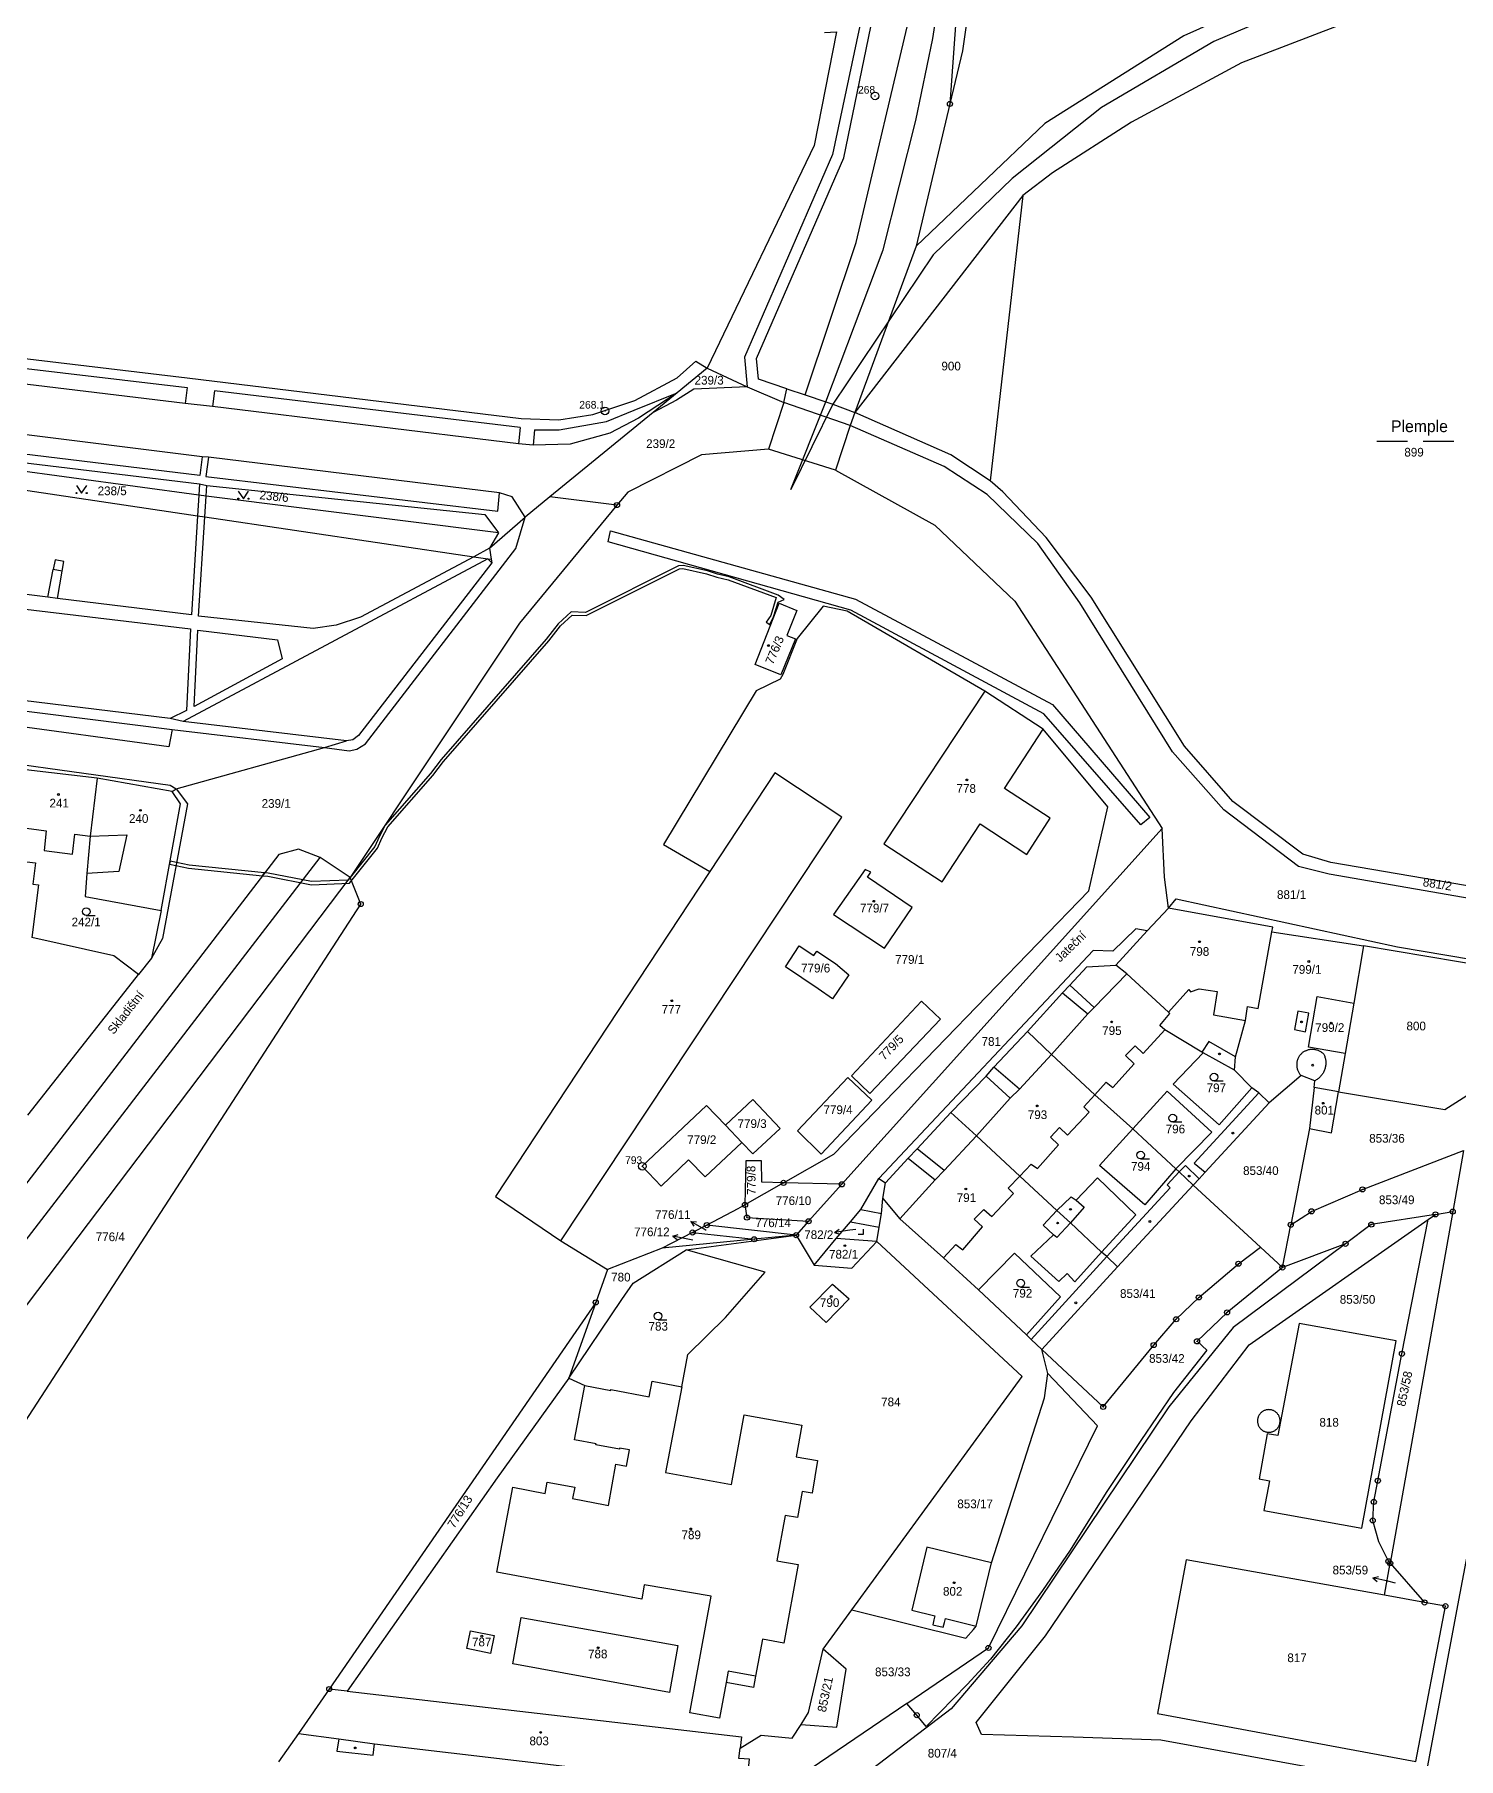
# Model space of a CAD drawing. Extents: x -784124 to -780570, y -980818 to -976926.
# Drawn here: x -781682.3 to -781404, y -979841.6 to -979504.8 of the extents above; entities that cross this region are included whole.
import ezdxf
from ezdxf.enums import TextEntityAlignment as Align

# ---------------------------------------------------------------- set-up
doc = ezdxf.new("R2010")
doc.units = 0
doc.header["$LTSCALE"] = 3.138375
doc.header["$MEASUREMENT"] = 0
doc.linetypes.add('0_051C', pattern=[0])
for name, color, linetype in [('1008', 1, 'CONTINUOUS'), ('101', 1, 'CONTINUOUS'), ('1015', 1, 'CONTINUOUS'), ('1016', 1, 'CONTINUOUS'), ('1029', 1, 'CONTINUOUS'), ('105', 1, 'CONTINUOUS'), ('18', 1, 'CONTINUOUS'), ('21800', 1, 'CONTINUOUS'), ('21900', 1, 'CONTINUOUS'), ('21999', 1, 'CONTINUOUS'), ('23700', 1, 'CONTINUOUS'), ('304', 1, 'CONTINUOUS'), ('314', 1, 'CONTINUOUS'), ('319', 1, 'CONTINUOUS'), ('402', 1, 'CONTINUOUS'), ('404', 1, 'CONTINUOUS'), ('50100', 1, 'CONTINUOUS'), ('803', 1, 'CONTINUOUS')]:
    doc.layers.add(name, color=color, linetype=linetype)

# ---------------------------------------------------------------- blocks, each defined once
blk = doc.blocks.new('4_02$0')
at = {"layer": '404', "color": 255, "linetype": 'Continuous'}
blk.add_circle((-0.01, 0), 0.175, dxfattribs=at)
blk = doc.blocks.new('1029$1')
at = {"layer": '1029', "color": 6, "linetype": 'Continuous'}
for p, q in [((0, 3), (-0.5, 2)), ((0, 0), (0, 3)), ((0, 3), (0.5, 2))]:
    blk.add_line(p, q, dxfattribs=at)
blk = doc.blocks.new('3_19$9')
at = {"layer": '319', "color": 255, "linetype": 'Continuous'}
for p, q in [((-1, 0), (0, 0)), ((0, 0), (0, 1))]:
    blk.add_line(p, q, dxfattribs=at)
blk = doc.blocks.new('3_04$3')
at = {"layer": '304', "color": 255, "linetype": 'Continuous'}
blk.add_line((0.01, 0), (1.76, 0), dxfattribs=at)
blk.add_circle((0.01, 0.75), 0.75, dxfattribs=at)
blk = doc.blocks.new('8_03$8')
at = {"layer": '803', "color": 255, "linetype": 'Continuous'}
for p, q in [((-7.49, 0), (-1.49, 0)), ((1.51, 0), (7.51, 0))]:
    blk.add_line(p, q, dxfattribs=at)
blk = doc.blocks.new('3_14$2')
at = {"layer": '314', "color": 255, "linetype": 'Continuous'}
blk.add_lwpolyline([(-1, 1.5), (0, 0), (1, 1.5)], dxfattribs=at)
for centre in [(-1, 0), (1, 0)]:
    blk.add_circle(centre, 0.1, dxfattribs=at)
blk = doc.blocks.new('1_01$18')
at = {"layer": '101', "color": 3, "linetype": 'Continuous'}
for radius in [0.75, 0.03]:
    blk.add_circle((0, 0), radius, dxfattribs=at)
blk = doc.blocks.new('1_05$19')
at = {"layer": '105', "color": 3, "linetype": 'Continuous'}
for radius in [0.5, 0.0303]:
    blk.add_circle((0, 0), radius, dxfattribs=at)

msp = doc.modelspace()

# ---------------------------------------------------------------- linework, layer by layer
at = {"layer": '1029', "color": 255, "linetype": 'Continuous'}
for p, q in [((-781553.62, -979740.35), (-781554.61, -979740.15)), ((-781551.02, -979738.44), (-781551.44, -979738.2)), ((-781521.74, -979738.25), (-781522.96, -979738.42)), ((-781416.27, -979807.36), (-781417.78, -979807.01))]:
    msp.add_line(p, q, dxfattribs=at)
at = {"layer": '21800', "color": 255, "linetype": 'Continuous'}
for p, q in [((-781520.53, -979500.98), (-781526.34, -979528.29)), ((-781524.09, -979528.91), (-781518.39, -979501.1)), ((-781526.34, -979528.29), (-781543.52, -979567.87)), ((-781541.16, -979568.13), (-781524.09, -979528.91)), ((-781734.23, -979564.13), (-781652.49, -979573.79)), ((-781543.52, -979567.87), (-781543.03, -979573.68)), ((-781540.8, -979572.15), (-781541.16, -979568.13)), ((-781535.23, -979574.07), (-781540.8, -979572.15)), ((-781652.49, -979573.79), (-781652.84, -979576.88)), ((-781647.11, -979574.44), (-781647.52, -979577.47)), ((-781587.36, -979581.58), (-781647.11, -979574.44)), ((-781565.06, -979578.22), (-781556.68, -979574.84)), ((-781531.68, -979575.23), (-781527.65, -979576.55)), ((-781570.53, -979580.42), (-781565.06, -979578.22)), ((-781522.87, -979581.21), (-781535.84, -979576.71)), ((-781527.65, -979576.55), (-781526.28, -979577.01)), ((-781526.28, -979577.01), (-781521.97, -979578.65)), ((-781587.36, -979581.58), (-781587.67, -979584.8)), ((-781584.55, -979582.07), (-781584.82, -979585.04)), ((-781584.55, -979582.07), (-781579.78, -979582.02)), ((-781579.78, -979582.02), (-781570.53, -979580.42)), ((-781525.76, -979589.92), (-781538.86, -979585.85)), ((-781649.96, -979590.95), (-781687, -979586.51)), ((-781649.53, -979587.32), (-781649.96, -979590.95)), ((-781648.28, -979587.41), (-781648.8, -979591.18)), ((-781650.03, -979592.57), (-781650.17, -979594.83)), ((-781648.8, -979591.18), (-781591.74, -979597.91)), ((-781650.17, -979594.83), (-781650.42, -979598.82)), ((-781649, -979599.03), (-781648.75, -979595.01)), ((-781648.75, -979595.01), (-781648.62, -979592.93)), ((-781591.74, -979597.91), (-781591.42, -979594.33)), ((-781650.42, -979598.82), (-781651.64, -979618.2)), ((-781650.23, -979618.43), (-781649, -979599.03)), ((-781588.21, -979605.25), (-781586.37, -979599.08)), ((-781570.18, -979603.96), (-781569.71, -979601.81)), ((-781569.71, -979601.81), (-781521.84, -979615.11)), ((-781617.62, -979643.41), (-781588.21, -979605.25)), ((-781593.35, -979605.2), (-781596.42, -979606.84)), ((-781522.73, -979617.25), (-781570.18, -979603.96)), ((-781679.66, -979614.76), (-781678.62, -979609.31)), ((-781678.27, -979607.42), (-781678.62, -979609.31)), ((-781676.89, -979609.63), (-781678.62, -979609.31)), ((-781676.54, -979607.75), (-781678.27, -979607.42)), ((-781676.89, -979609.63), (-781676.54, -979607.75)), ((-781593.7, -979607.24), (-781653.23, -979639)), ((-781596.42, -979606.84), (-781618.57, -979618.62)), ((-781592.93, -979608.05), (-781593.7, -979607.24)), ((-781677.83, -979614.98), (-781676.89, -979609.63)), ((-781691.35, -979616.22), (-781651.82, -979620.95)), ((-781679.66, -979614.76), (-781690.87, -979613.32)), ((-781677.83, -979614.98), (-781679.66, -979614.76)), ((-781651.64, -979618.2), (-781677.83, -979614.98)), ((-781521.84, -979615.11), (-781483.34, -979635.73)), ((-781627.82, -979620.89), (-781650.23, -979618.43)), ((-781618.57, -979618.62), (-781623.36, -979620.21)), ((-781484.99, -979637.51), (-781522.73, -979617.25)), ((-781651.82, -979620.95), (-781652.58, -979636.87)), ((-781651.07, -979636.1), (-781650.35, -979621.17)), ((-781650.35, -979621.17), (-781634.82, -979623.06)), ((-781623.36, -979620.21), (-781627.82, -979620.89)), ((-781634.82, -979623.06), (-781633.9, -979626.78)), ((-781748.92, -979628.86), (-781655.36, -979640.6)), ((-781633.9, -979626.78), (-781651.07, -979636.1)), ((-781656.02, -979644), (-781749.65, -979631.15)), ((-781483.34, -979635.73), (-781464.3, -979657.77)), ((-781652.58, -979636.87), (-781655.77, -979638.45)), ((-781466.06, -979659.19), (-781484.99, -979637.51)), ((-781655.36, -979640.6), (-781656.02, -979644)), ((-781655.36, -979640.6), (-781625.64, -979644.1)), ((-781696.51, -979645.78), (-781655.81, -979651.45)), ((-781625.64, -979644.1), (-781620.81, -979644.75)), ((-781620.81, -979644.75), (-781619.3, -979644.43)), ((-781619.3, -979644.43), (-781617.62, -979643.41)), ((-781655.81, -979651.45), (-781654.6, -979652.2)), ((-781654.6, -979652.2), (-781652.4, -979655.1)), ((-781652.4, -979655.1), (-781657.31, -979681.42)), ((-781464.3, -979657.77), (-781466.06, -979659.19)), ((-781671.39, -979661.41), (-781664.28, -979661.15)), ((-781664.28, -979661.15), (-781665.84, -979668.32)), ((-781742, -979815.65), (-781626.44, -979665.63)), ((-781710.23, -979787.95), (-781620.61, -979669.52)), ((-781665.84, -979668.32), (-781672.07, -979668.71)), ((-781467.06, -979679.53), (-781471.56, -979683.89)), ((-781464.83, -979679.93), (-781467.06, -979679.53)), ((-781657.31, -979681.42), (-781659.44, -979685.27)), ((-781475.39, -979683.79), (-781517.26, -979728.31)), ((-781471.56, -979683.89), (-781475.39, -979683.79)), ((-781468.83, -979688.35), (-781475.21, -979694.92)), ((-781481.36, -979692.05), (-781476.44, -979696.15)), ((-781475.21, -979694.92), (-781479.96, -979690.51)), ((-781460.63, -979695.79), (-781456.67, -979691.41)), ((-781456.67, -979691.41), (-781456.33, -979691.84)), ((-781456.33, -979691.84), (-781454.66, -979691.27)), ((-781454.66, -979691.27), (-781451.13, -979691.8)), ((-781451.13, -979691.8), (-781451.84, -979696.36)), ((-781476.44, -979696.15), (-781483.55, -979704.07)), ((-781475.21, -979694.92), (-781476.44, -979696.15)), ((-781451.84, -979696.36), (-781445.61, -979697.45)), ((-781435.36, -979695.64), (-781436.03, -979699.23)), ((-781433.2, -979696.04), (-781435.36, -979695.64)), ((-781433.86, -979699.63), (-781433.2, -979696.04)), ((-781465.63, -979703.88), (-781461.4, -979699.29)), ((-781436.03, -979699.23), (-781433.86, -979699.63)), ((-781469.05, -979704.31), (-781467.14, -979702.41)), ((-781467.14, -979702.41), (-781465.63, -979703.88)), ((-781452.75, -979701.56), (-781454.17, -979703.63)), ((-781447.57, -979704.55), (-781452.75, -979701.56)), ((-781489.78, -979710.86), (-781494.78, -979706.53)), ((-781483.55, -979704.07), (-781489.78, -979710.86)), ((-781471.51, -979710.52), (-781467.39, -979705.92)), ((-781467.39, -979705.92), (-781469.05, -979704.31)), ((-781496.3, -979708.29), (-781491.57, -979712.65)), ((-781475.07, -979711.97), (-781472.86, -979709.46)), ((-781472.86, -979709.46), (-781471.51, -979710.52)), ((-781491.57, -979712.65), (-781498.19, -979719.96)), ((-781489.78, -979710.86), (-781491.57, -979712.65)), ((-781477.21, -979714.33), (-781475.07, -979711.97)), ((-781443, -979711.58), (-781455.64, -979725.31)), ((-781480.4, -979719.85), (-781476.13, -979715.34)), ((-781476.13, -979715.34), (-781477.21, -979714.33)), ((-781498.19, -979719.96), (-781504.49, -979726.73)), ((-781483.69, -979720.24), (-781481.96, -979718.37)), ((-781482.18, -979721.72), (-781483.69, -979720.24)), ((-781481.96, -979718.37), (-781480.4, -979719.85)), ((-781504.49, -979726.73), (-781509.81, -979722.52)), ((-781486.23, -979726.34), (-781482.18, -979721.72)), ((-781511.52, -979724.36), (-781506.24, -979728.6)), ((-781504.49, -979726.73), (-781506.24, -979728.6)), ((-781489.71, -979727.84), (-781487.47, -979725.52)), ((-781487.47, -979725.52), (-781486.23, -979726.34)), ((-781460.92, -979729.56), (-781458.56, -979726.99)), ((-781458.56, -979726.99), (-781457.36, -979725.8)), ((-781457.36, -979725.8), (-781454.63, -979728.38)), ((-781455.64, -979725.31), (-781453.52, -979727.08)), ((-781506.24, -979728.6), (-781513.14, -979736.19)), ((-781492.02, -979730.23), (-781489.71, -979727.84)), ((-781490.95, -979731.24), (-781492.02, -979730.23)), ((-781474.53, -979728.19), (-781478.73, -979732.55)), ((-781467.02, -979735.38), (-781474.53, -979728.19)), ((-781472.72, -979743.53), (-781460.33, -979730.11)), ((-781460.33, -979730.11), (-781460.92, -979729.56)), ((-781495.16, -979735.72), (-781490.95, -979731.24)), ((-781482.5, -979734.54), (-781479.69, -979731.92)), ((-781477.16, -979733.93), (-781479.8, -979737)), ((-781479.69, -979731.92), (-781478.73, -979732.55)), ((-781478.73, -979732.55), (-781477.16, -979733.93)), ((-781522.79, -979736.76), (-781517.23, -979737.8)), ((-781520.82, -979734.38), (-781516.74, -979735.15)), ((-781498.62, -979736.25), (-781496.74, -979734.34)), ((-781496.98, -979737.74), (-781498.62, -979736.25)), ((-781496.74, -979734.34), (-781495.16, -979735.72)), ((-781485.14, -979737.42), (-781482.5, -979734.54)), ((-781483.1, -979739.31), (-781485.14, -979737.42)), ((-781479.8, -979737), (-781482.49, -979739.83)), ((-781473.76, -979742.7), (-781467.02, -979735.38)), ((-781500.87, -979742.27), (-781496.98, -979737.74)), ((-781483.1, -979739.31), (-781487.54, -979743.47)), ((-781482.49, -979739.83), (-781483.1, -979739.31)), ((-781504.62, -979743.78), (-781502.21, -979741.19)), ((-781502.21, -979741.19), (-781500.87, -979742.27)), ((-781487.54, -979743.47), (-781482.06, -979748.42)), ((-781487.49, -979759.76), (-781472.72, -979743.53)), ((-781478.98, -979748.49), (-781473.76, -979742.7)), ((-781482.06, -979748.42), (-781480.48, -979746.89)), ((-781480.48, -979746.89), (-781478.98, -979748.49)), ((-781622.81, -979837.77), (-781615.82, -979838.74))]:
    msp.add_line(p, q, dxfattribs=at)
for points in [[(-781433.85, -979703.34), (-781433.986, -979703.409), (-781434.119, -979703.484), (-781434.247, -979703.565), (-781434.372, -979703.654), (-781434.492, -979703.748), (-781434.606, -979703.848), (-781434.716, -979703.953), (-781434.821, -979704.064), (-781434.919, -979704.18), (-781435.012, -979704.301), (-781435.099, -979704.427), (-781435.179, -979704.556), (-781435.253, -979704.69), (-781435.32, -979704.826), (-781435.38, -979704.966), (-781435.433, -979705.109), (-781435.479, -979705.255), (-781435.517, -979705.402), (-781435.549, -979705.551), (-781435.572, -979705.702), (-781435.588, -979705.854), (-781435.597, -979706.006), (-781435.597, -979706.158), (-781435.591, -979706.31), (-781435.576, -979706.462), (-781435.554, -979706.613), (-781435.525, -979706.762), (-781435.488, -979706.91), (-781435.444, -979707.056), (-781435.393, -979707.2), (-781435.334, -979707.34), (-781435.269, -979707.478), (-781435.196, -979707.612), (-781435.117, -979707.742), (-781435.032, -979707.869), (-781434.941, -979707.991), (-781434.843, -979708.108), (-781434.74, -979708.22)], [(-781433.85, -979703.34), (-781433.71, -979703.278), (-781433.566, -979703.222), (-781433.421, -979703.174), (-781433.273, -979703.134), (-781433.123, -979703.101), (-781432.971, -979703.075), (-781432.819, -979703.057), (-781432.666, -979703.047), (-781432.512, -979703.045), (-781432.359, -979703.05), (-781432.206, -979703.063), (-781432.053, -979703.083), (-781431.902, -979703.112), (-781431.753, -979703.147), (-781431.606, -979703.191), (-781431.461, -979703.241), (-781431.319, -979703.299), (-781431.179, -979703.364), (-781431.044, -979703.436), (-781430.912, -979703.514), (-781430.784, -979703.599), (-781430.661, -979703.69), (-781430.542, -979703.788), (-781430.428, -979703.891), (-781430.32, -979704)], [(-781429.97, -979706.45), (-781430.005, -979706.618), (-781430.047, -979706.785), (-781430.096, -979706.949), (-781430.153, -979707.111), (-781430.216, -979707.271), (-781430.287, -979707.427), (-781430.365, -979707.58), (-781430.449, -979707.73), (-781430.539, -979707.876), (-781430.636, -979708.017), (-781430.74, -979708.154), (-781430.849, -979708.287), (-781430.963, -979708.415), (-781431.084, -979708.537), (-781431.21, -979708.654), (-781431.34, -979708.765), (-781431.476, -979708.871), (-781431.616, -979708.97), (-781431.76, -979709.063), (-781431.908, -979709.15), (-781432.06, -979709.23)], [(-781430.32, -979704), (-781430.248, -979704.152), (-781430.183, -979704.306), (-781430.124, -979704.464), (-781430.073, -979704.623), (-781430.028, -979704.785), (-781429.99, -979704.949), (-781429.959, -979705.114), (-781429.935, -979705.28), (-781429.919, -979705.447), (-781429.909, -979705.614), (-781429.907, -979705.782), (-781429.912, -979705.95), (-781429.924, -979706.117), (-781429.944, -979706.284), (-781429.97, -979706.45)], [(-781541.35, -979825.52), (-781546.71, -979824.53), (-781547.12, -979826.79)]]:
    msp.add_lwpolyline(points, dxfattribs=at)
msp.add_lwpolyline([(-781441.05, -979773.47), (-781441.181, -979773.474), (-781441.311, -979773.486), (-781441.441, -979773.505), (-781441.569, -979773.532), (-781441.695, -979773.566), (-781441.82, -979773.608), (-781441.941, -979773.658), (-781442.059, -979773.714), (-781442.174, -979773.777), (-781442.285, -979773.847), (-781442.391, -979773.923), (-781442.493, -979774.006), (-781442.589, -979774.094), (-781442.681, -979774.188), (-781442.766, -979774.288), (-781442.846, -979774.392), (-781442.919, -979774.5), (-781442.985, -979774.613), (-781443.045, -979774.73), (-781443.098, -979774.849), (-781443.144, -979774.972), (-781443.182, -979775.097), (-781443.213, -979775.225), (-781443.236, -979775.354), (-781443.251, -979775.484), (-781443.259, -979775.615), (-781443.259, -979775.745), (-781443.251, -979775.876), (-781443.236, -979776.006), (-781443.213, -979776.135), (-781443.182, -979776.263), (-781443.144, -979776.388), (-781443.098, -979776.511), (-781443.045, -979776.63), (-781442.985, -979776.747), (-781442.919, -979776.86), (-781442.846, -979776.968), (-781442.766, -979777.072), (-781442.681, -979777.172), (-781442.589, -979777.266), (-781442.493, -979777.354), (-781442.391, -979777.437), (-781442.285, -979777.513), (-781442.174, -979777.583), (-781442.059, -979777.646), (-781441.941, -979777.702), (-781441.82, -979777.752), (-781441.695, -979777.794), (-781441.569, -979777.828), (-781441.441, -979777.855), (-781441.311, -979777.874), (-781441.181, -979777.886), (-781441.05, -979777.89), (-781440.919, -979777.886), (-781440.789, -979777.874), (-781440.659, -979777.855), (-781440.531, -979777.828), (-781440.405, -979777.794), (-781440.28, -979777.752), (-781440.159, -979777.702), (-781440.041, -979777.646), (-781439.926, -979777.583), (-781439.815, -979777.513), (-781439.709, -979777.437), (-781439.607, -979777.354), (-781439.511, -979777.266), (-781439.419, -979777.172), (-781439.334, -979777.072), (-781439.254, -979776.968), (-781439.181, -979776.86), (-781439.115, -979776.747), (-781439.055, -979776.63), (-781439.002, -979776.511), (-781438.956, -979776.388), (-781438.918, -979776.263), (-781438.887, -979776.135), (-781438.864, -979776.006), (-781438.849, -979775.876), (-781438.841, -979775.745), (-781438.841, -979775.615), (-781438.849, -979775.484), (-781438.864, -979775.354), (-781438.887, -979775.225), (-781438.918, -979775.097), (-781438.956, -979774.972), (-781439.002, -979774.849), (-781439.055, -979774.73), (-781439.115, -979774.613), (-781439.181, -979774.5), (-781439.254, -979774.392), (-781439.334, -979774.288), (-781439.419, -979774.188), (-781439.511, -979774.094), (-781439.607, -979774.006), (-781439.709, -979773.923), (-781439.815, -979773.847), (-781439.926, -979773.777), (-781440.041, -979773.714), (-781440.159, -979773.658), (-781440.28, -979773.608), (-781440.405, -979773.566), (-781440.531, -979773.532), (-781440.659, -979773.505), (-781440.789, -979773.486), (-781440.919, -979773.474), (-781441.05, -979773.47)], close=True, dxfattribs=at)
at = {"layer": '21900', "color": 3, "linetype": 'Continuous'}
for p, q in [((-781498.24, -979445.17), (-781503.37, -979518.38)), ((-781503.37, -979518.38), (-781509.99, -979546.18)), ((-781489.15, -979536.25), (-781521.97, -979578.65)), ((-781489.15, -979536.25), (-781495.49, -979592)), ((-781509.99, -979546.18), (-781521.97, -979578.65)), ((-781550.83, -979570.03), (-781556.68, -979574.84)), ((-781550.83, -979570.03), (-781543.03, -979573.68)), ((-781556.68, -979574.84), (-781561.4, -979578.69)), ((-781543.03, -979573.68), (-781535.84, -979576.71)), ((-781561.4, -979578.69), (-781581.57, -979595.16)), ((-781521.97, -979578.65), (-781522.87, -979581.21)), ((-781581.57, -979595.16), (-781586.37, -979599.08)), ((-781568.45, -979596.74), (-781581.57, -979595.16)), ((-781566.36, -979594.2), (-781568.45, -979596.74)), ((-781593.35, -979605.2), (-781586.37, -979599.08)), ((-781568.45, -979596.74), (-781587.52, -979619.82)), ((-781591.6, -979602.14), (-781593.35, -979605.2)), ((-781593.35, -979605.2), (-781593.04, -979607.33)), ((-781587.52, -979619.82), (-781620.61, -979669.52)), ((-781485.15, -979640.5), (-781496.58, -979633.08)), ((-781670.05, -979650.13), (-781684, -979648.49)), ((-781670.05, -979650.13), (-781671.39, -979661.41)), ((-781655.42, -979652.68), (-781670.05, -979650.13)), ((-781461.88, -979659.92), (-781524.51, -979729.45)), ((-781440.46, -979680.13), (-781422.54, -979682.84)), ((-781422.54, -979682.84), (-781424.45, -979694.03)), ((-781397.76, -979687.04), (-781422.54, -979682.84)), ((-781523.13, -979688.54), (-781526.33, -979693.18)), ((-781433.31, -979702.63), (-781431.6, -979692.77)), ((-781431.6, -979692.77), (-781424.45, -979694.03)), ((-781424.45, -979694.03), (-781426.13, -979703.9)), ((-781447.75, -979707.17), (-781453.88, -979703.78)), ((-781426.13, -979703.9), (-781433.31, -979702.63)), ((-781444.38, -979710.57), (-781447.75, -979707.17)), ((-781426.13, -979703.9), (-781427.41, -979711.4)), ((-781432.21, -979710.55), (-781433.11, -979718.55)), ((-781427.41, -979711.4), (-781432.21, -979710.55)), ((-781544.04, -979721.26), (-781547.25, -979717.9)), ((-781459.19, -979726.41), (-781467.61, -979718.58)), ((-781433.11, -979718.55), (-781436.77, -979737.35)), ((-781551.2, -979728.01), (-781544.04, -979721.26)), ((-781402.97, -979722.81), (-781405.1, -979734.78)), ((-781535.88, -979729.17), (-781543.43, -979733.48)), ((-781524.51, -979729.45), (-781535.88, -979729.17)), ((-781524.51, -979729.45), (-781531, -979736.66)), ((-781516.46, -979732.24), (-781516, -979729.17)), ((-781470.62, -979745.58), (-781455.83, -979729.59)), ((-781455.83, -979729.59), (-781442.66, -979741.74)), ((-781550.88, -979737.42), (-781553.66, -979738.86)), ((-781533.45, -979739.38), (-781550.88, -979737.42)), ((-781531, -979736.66), (-781533.45, -979739.38)), ((-781438.39, -979745.69), (-781436.77, -979737.35)), ((-781405.1, -979734.78), (-781417.33, -979803.48)), ((-781409.89, -979736.3), (-781408.49, -979735.32)), ((-781408.49, -979735.32), (-781405.1, -979734.78)), ((-781579.4, -979740.48), (-781570.29, -979746.08)), ((-781553.66, -979738.86), (-781559.61, -979741.95)), ((-781541.61, -979740.18), (-781559.61, -979741.95)), ((-781554.94, -979742.23), (-781533.45, -979739.38)), ((-781553.66, -979738.86), (-781541.61, -979740.18)), ((-781533.45, -979739.38), (-781541.61, -979740.18)), ((-781533.45, -979739.38), (-781529.88, -979745.26)), ((-781529.88, -979745.26), (-781525.58, -979740.03)), ((-781517.67, -979740.6), (-781525.58, -979740.03)), ((-781489.25, -979767), (-781517.67, -979740.6)), ((-781559.61, -979741.95), (-781570.29, -979746.08)), ((-781442.66, -979741.74), (-781438.39, -979745.69)), ((-781426.04, -979741.07), (-781438.39, -979745.69)), ((-781570.29, -979746.08), (-781572.6, -979752.52)), ((-781485.41, -979761.75), (-781470.62, -979745.58)), ((-781497.81, -979750.04), (-781488.39, -979758.83)), ((-781572.6, -979752.52), (-781624.69, -979828.06)), ((-781572.6, -979752.52), (-781577.89, -979767.29)), ((-781485.41, -979761.75), (-781473.41, -979772.94)), ((-781484.27, -979766.41), (-781485.41, -979761.75)), ((-781577.89, -979767.29), (-781574.73, -979768.76)), ((-781522.57, -979812.58), (-781489.25, -979767)), ((-781498.24, -979815.8), (-781495.26, -979803.41)), ((-781418.44, -979809.74), (-781417.33, -979803.48)), ((-781417.33, -979803.48), (-781410.6, -979811.14)), ((-781410.6, -979811.14), (-781418.44, -979809.74)), ((-781528.17, -979820.25), (-781522.57, -979812.58)), ((-781523.65, -979824.2), (-781528.17, -979820.25)), ((-781624.69, -979828.06), (-781630.73, -979836.72)), ((-781621.21, -979828.46), (-781624.69, -979828.06)), ((-781630.73, -979836.72), (-781634.59, -979842.26))]:
    msp.add_line(p, q, dxfattribs=at)
for points in [[(-781535.84, -979576.71), (-781535.23, -979574.07), (-781531.68, -979575.23), (-781521.68, -979545.48), (-781510.8, -979499.48), (-781509.31, -979472.75), (-781508.22, -979450.89), (-781510.06, -979448.46), (-781510.98, -979446.45), (-781510.44, -979441.27)], [(-781556.68, -979574.84), (-781564.24, -979579.75), (-781569.84, -979582.73), (-781577.59, -979584.84), (-781584.82, -979585.04), (-781587.67, -979584.8), (-781647.52, -979577.47), (-781652.84, -979576.88), (-781734.35, -979567.08), (-781836.96, -979554.7), (-781880.83, -979549.24), (-781917.53, -979543.62), (-781935.36, -979539.55), (-781968.34, -979530.72), (-782016.97, -979513.31), (-782060.07, -979495.91), (-782065.99, -979493.5), (-782100.3, -979479.69), (-782102.97, -979478.69), (-782133.86, -979464.33), (-782133.38, -979463.23), (-782177.17, -979446.51)], [(-781498.24, -979445.17), (-781495.42, -979447.65), (-781496.97, -979453.68), (-781496.72, -979478.99), (-781500.9, -979507.98), (-781503.37, -979518.38)], [(-781417.47, -979488.65), (-781424.66, -979490.28), (-781457.66, -979505.09), (-781484.83, -979522.22), (-781509.99, -979546.18)], [(-782048.41, -979493.82), (-782015.07, -979508.6), (-781966.66, -979526.12), (-781933.89, -979534.8), (-781916.98, -979538.68), (-781881.14, -979544.25), (-781837.76, -979549.45), (-781733.99, -979562.19), (-781652.45, -979571.9), (-781587.18, -979579.83), (-781579.8, -979580.08), (-781573.17, -979579.03), (-781564.94, -979576.33), (-781556.69, -979571.88), (-781553.01, -979568.66), (-781550.83, -979570.03)], [(-781389.59, -979495.39), (-781418.68, -979499.73), (-781446.4, -979510.34), (-781467.88, -979521.92), (-781483.33, -979531.87), (-781489.15, -979536.25)], [(-781527.92, -979504.41), (-781525.55, -979504.3), (-781529.89, -979526.53), (-781550.83, -979570.03)], [(-781586.37, -979599.08), (-781588.91, -979595.15), (-781591.42, -979594.33), (-781648.28, -979587.41), (-781649.53, -979587.32), (-781686.49, -979582.72), (-781688.24, -979582.61), (-781709.5, -979580.09), (-781719.95, -979578.81), (-781736.4, -979576.95), (-781738.4, -979576.6), (-781844.56, -979564.12)], [(-781543.03, -979573.68), (-781553.41, -979574.08), (-781556.81, -979576.24), (-781561.4, -979578.69)], [(-781535.84, -979576.71), (-781538.86, -979585.85), (-781551.94, -979586.93), (-781566.36, -979594.2)], [(-781495.49, -979592), (-781503.17, -979586.93), (-781521.97, -979578.65)], [(-781522.87, -979581.21), (-781525.76, -979589.92), (-781506.33, -979600.65), (-781490.66, -979615.51), (-781461.88, -979659.92)], [(-781343.38, -979681.69), (-781346.41, -979683.23), (-781429.24, -979668.84), (-781435.27, -979667.36), (-781449.86, -979656.28), (-781459.88, -979644.98), (-781477.99, -979615.83), (-781486.17, -979604.25), (-781496.11, -979594.71), (-781504.51, -979589.21), (-781522.87, -979581.21)], [(-781711.75, -979586), (-781711.39, -979585.09), (-781688.97, -979587.78), (-781687.24, -979588.1), (-781650.03, -979592.57), (-781648.62, -979592.93), (-781594.31, -979598.59), (-781591.6, -979602.14)], [(-781343.38, -979681.69), (-781347.7, -979680.45), (-781428.92, -979666.58), (-781434.38, -979664.97), (-781448.05, -979654.66), (-781457.51, -979643.86), (-781475.8, -979614.75), (-781484.55, -979603.07), (-781493.03, -979594.15), (-781495.49, -979592)], [(-781593.04, -979607.33), (-781592.93, -979608.05), (-781618.94, -979641.79), (-781620.09, -979642.62), (-781621.33, -979642.83)], [(-781621.33, -979642.83), (-781653.23, -979639), (-781655.77, -979638.45), (-781693.67, -979633.79), (-781695.32, -979633.6), (-781746.96, -979627.27), (-781748.64, -979626.95), (-781837.76, -979615.68), (-781838.44, -979615.55)], [(-781535.22, -979622.21), (-781533.58, -979622.87), (-781536.4, -979629.9), (-781541.44, -979627.9), (-781536.74, -979615.92), (-781533.32, -979617.34), (-781535.22, -979622.21)], [(-781496.58, -979633.08), (-781523.43, -979617.5), (-781528.12, -979616.5), (-781533.23, -979622.8), (-781536.01, -979629.85), (-781536.53, -979630.76), (-781541.25, -979633.05), (-781559.34, -979663.09), (-781550.31, -979668.31)], [(-781496.58, -979633.08), (-781516.3, -979662.94), (-781504.92, -979670.33), (-781497.46, -979659.03), (-781488.34, -979664.99), (-781483.77, -979657.9), (-781492.73, -979652.12), (-781485.15, -979640.5)], [(-781655.42, -979652.68), (-781654.6, -979652.2), (-781625.64, -979644.1), (-781621.33, -979642.83)], [(-781535.88, -979729.17), (-781526.07, -979723.58), (-781476.21, -979672.11), (-781472.49, -979655.67), (-781485.15, -979640.5)], [(-781579.4, -979740.48), (-781524.47, -979657.7), (-781537.57, -979649.07), (-781550.31, -979668.31)], [(-781657.55, -979675.93), (-781653.78, -979655.14), (-781655.42, -979652.68)], [(-781685.31, -979659.67), (-781679.99, -979660.36), (-781680.4, -979664.25), (-781674.89, -979664.92), (-781674.42, -979661.03), (-781671.39, -979661.41)], [(-781460.66, -979675.53), (-781461.43, -979669.46), (-781461.88, -979659.92)], [(-781671.39, -979661.41), (-781672.07, -979668.71), (-781672.39, -979673.2), (-781657.55, -979675.93)], [(-781620.61, -979669.52), (-781626.44, -979665.63), (-781630.71, -979663.95), (-781634.57, -979665), (-781748.41, -979813.25)], [(-781686.07, -979666.16), (-781682.1, -979666.64), (-781682.61, -979670.84), (-781681.5, -979670.95), (-781682.79, -979681.24)], [(-781697.5, -979796.3), (-781618.54, -979674.69), (-781620.61, -979669.52)], [(-781550.31, -979668.31), (-781592.22, -979731.85), (-781579.4, -979740.48)], [(-781510.73, -979675.34), (-781519.47, -979669.46), (-781518.84, -979668.48), (-781519.96, -979667.94), (-781526.16, -979676.71), (-781516.17, -979683.34), (-781510.73, -979675.34)], [(-781657.55, -979675.93), (-781659.44, -979685.27), (-781661.99, -979688.48)], [(-781470.92, -979686.63), (-781464.83, -979679.93), (-781460.66, -979675.53)], [(-781460.66, -979675.53), (-781459.15, -979673.66), (-781415.91, -979683.06), (-781353.44, -979693.57), (-781302.01, -979701.75)], [(-781440.46, -979680.13), (-781440.29, -979679.18), (-781460.66, -979675.53)], [(-781447.75, -979707.17), (-781447.57, -979704.55), (-781445.61, -979697.45), (-781445.19, -979694.7), (-781443.14, -979695.09), (-781440.46, -979680.13)], [(-781661.99, -979688.48), (-781666.81, -979684.8), (-781682.79, -979681.24)], [(-781535.54, -979686.97), (-781532.83, -979682.87), (-781529.98, -979684.74)], [(-781526.33, -979693.18), (-781529.11, -979691.28), (-781535.54, -979686.97)], [(-781529.98, -979684.74), (-781529.41, -979683.88), (-781525.76, -979686.28), (-781523.13, -979688.54)], [(-781488.24, -979699.59), (-781481.36, -979692.05), (-781479.96, -979690.51), (-781476.59, -979686.94), (-781470.92, -979686.63)], [(-781453.88, -979703.78), (-781454.17, -979703.63), (-781461.4, -979699.29), (-781462.37, -979698.44), (-781460.38, -979696.09), (-781460.63, -979695.79), (-781468.83, -979688.35), (-781470.92, -979686.63)], [(-781683.6, -979715.94), (-781666.01, -979693.6), (-781661.99, -979688.48)], [(-781505.24, -979697.19), (-781519, -979711.68), (-781522.63, -979708.23), (-781508.91, -979693.7), (-781505.24, -979697.19)], [(-781503.18, -979715.4), (-781496.3, -979708.29), (-781494.78, -979706.53), (-781488.24, -979699.59)], [(-781467.61, -979718.58), (-781475.07, -979711.97), (-781483.55, -979704.07), (-781488.24, -979699.59)], [(-781444.38, -979710.57), (-781450.74, -979717.84), (-781459.75, -979709.89), (-781453.88, -979703.78)], [(-781518.61, -979713.01), (-781523.32, -979708.59), (-781533.16, -979719), (-781528.53, -979723.55), (-781518.61, -979713.01)], [(-781440.95, -979713.52), (-781443, -979711.58), (-781444.38, -979710.57)], [(-781432.21, -979710.55), (-781432.06, -979709.23), (-781434.74, -979708.22), (-781440.95, -979713.52)], [(-781544.04, -979721.26), (-781541.87, -979723.51), (-781536.53, -979718.53), (-781541.9, -979712.89), (-781547.25, -979717.9)], [(-781467.61, -979718.58), (-781460.94, -979711.25), (-781452.17, -979719.29), (-781459.19, -979726.41)], [(-781455.83, -979729.59), (-781454.63, -979728.38), (-781453.52, -979727.08), (-781440.95, -979713.52)], [(-781433.11, -979718.55), (-781428.81, -979719.4), (-781427.41, -979711.4)], [(-781427.41, -979711.4), (-781406.67, -979714.81), (-781400.9, -979711.16)], [(-781547.25, -979717.9), (-781550.94, -979714.03), (-781563.52, -979725.92)], [(-781516, -979729.17), (-781511.52, -979724.36), (-781509.81, -979722.52), (-781503.18, -979715.4)], [(-781470.62, -979745.58), (-781472.72, -979743.53), (-781473.76, -979742.7), (-781479.8, -979737), (-781482.5, -979734.54), (-781489.71, -979727.84), (-781498.19, -979719.96), (-781503.18, -979715.4)], [(-781459.19, -979726.41), (-781465.26, -979733.44), (-781474.17, -979725.79), (-781467.61, -979718.58)], [(-781436.77, -979737.35), (-781432.7, -979734.73), (-781422.76, -979730.44), (-781402.97, -979722.81)], [(-781563.52, -979725.92), (-781559.79, -979729.78), (-781554.5, -979724.66), (-781551.2, -979728.01)], [(-781455.83, -979729.59), (-781458.56, -979726.99), (-781459.19, -979726.41)], [(-781525.58, -979740.03), (-781522.79, -979736.76), (-781520.82, -979734.38), (-781517.26, -979728.31), (-781516, -979729.17)], [(-781543.43, -979733.48), (-781544.82, -979734.27), (-781550.88, -979737.42)], [(-781543.43, -979733.48), (-781543.04, -979735.94), (-781531, -979736.66)], [(-781517.67, -979740.6), (-781517.23, -979737.8), (-781516.74, -979735.15), (-781516.46, -979732.24)], [(-781516.46, -979732.24), (-781513.14, -979736.19), (-781504.62, -979743.78), (-781497.81, -979750.04)], [(-781413.1, -979846.44), (-781421.18, -979845.53), (-781462.14, -979838.02), (-781479.25, -979837.47), (-781497.2, -979836.96), (-781498.24, -979834.62), (-781484.68, -979817.68), (-781456.2, -979775.67), (-781444.9, -979760.8), (-781409.89, -979736.3)], [(-781408.49, -979735.32), (-781421.01, -979737.32), (-781426.04, -979741.07)], [(-781417.33, -979803.48), (-781417.66, -979803.1), (-781419.54, -979799.27), (-781420.74, -979795.13), (-781420.53, -979791.49), (-781419.75, -979787.36), (-781415.03, -979762.56), (-781409.89, -979736.3)], [(-781529.88, -979745.26), (-781522.52, -979745.86), (-781517.67, -979740.6)], [(-781577.89, -979767.29), (-781567.52, -979751.95), (-781565.27, -979748.74), (-781554.94, -979742.23)], [(-781426.04, -979741.07), (-781448.02, -979757.45), (-781460.57, -979772.91), (-781489.34, -979815.73), (-781503.15, -979831.95), (-781528.92, -979851.6), (-781564.26, -979868.2)], [(-781555.75, -979769.04), (-781554.62, -979762.68), (-781547.23, -979755.48), (-781539.49, -979746.63), (-781554.94, -979742.23)], [(-781497.81, -979750.04), (-781490.78, -979742.87), (-781481.79, -979751.43), (-781488.39, -979758.83)], [(-781473.41, -979772.94), (-781463.55, -979760.86), (-781459.16, -979755.81), (-781454.72, -979751.54), (-781446.98, -979744.97), (-781442.66, -979741.74)], [(-781438.39, -979745.69), (-781449.2, -979754.47), (-781455.08, -979760.12), (-781453.13, -979761.83), (-781459.66, -979770.13), (-781466.04, -979779.51), (-781472.86, -979789.64), (-781479.86, -979800.91), (-781485.26, -979808.8), (-781490.46, -979815.93), (-781495.47, -979822.23), (-781499.98, -979827.18), (-781508.04, -979835.37), (-781509.87, -979833.16), (-781511.79, -979830.85)], [(-781526.33, -979748.97), (-781523.06, -979751.82), (-781527.54, -979756.46), (-781530.74, -979753.42), (-781526.33, -979748.97)], [(-781442.02, -979793.17), (-781422.85, -979796.63), (-781416.17, -979760.03), (-781435.09, -979756.66), (-781439.29, -979778.55), (-781441.37, -979778.21), (-781442.94, -979786.97), (-781440.91, -979787.36), (-781442.02, -979793.17)], [(-781488.39, -979758.83), (-781487.49, -979759.76), (-781485.41, -979761.75)], [(-781577.89, -979767.29), (-781591.88, -979786.79), (-781621.21, -979828.46)], [(-781511.79, -979830.85), (-781495.84, -979820.03), (-781474.55, -979776.62), (-781484.27, -979766.41)], [(-781495.26, -979803.41), (-781484.86, -979771.16), (-781484.27, -979766.41)], [(-781555.75, -979769.04), (-781558.95, -979785.77), (-781546.06, -979788.1), (-781543.57, -979774.49), (-781532.32, -979776.53), (-781533.46, -979782.67), (-781529.23, -979783.43), (-781530.33, -979789.79), (-781532.25, -979789.44), (-781533.2, -979794.56), (-781535.57, -979794.12), (-781537.2, -979802.98), (-781533.05, -979803.73), (-781535.87, -979819.06), (-781540.02, -979818.29), (-781541.35, -979825.52), (-781541.77, -979827.76), (-781547.12, -979826.79), (-781548.4, -979833.77), (-781554.24, -979832.7), (-781550.07, -979809.91), (-781563.13, -979807.72), (-781563.6, -979810.51), (-781591.93, -979805.19), (-781588.8, -979788.63), (-781582.51, -979789.83), (-781582.1, -979787.67), (-781576.72, -979788.62), (-781577.14, -979790.85), (-781570.75, -979792.07), (-781570.13, -979792.19), (-781568.65, -979784.14), (-781566.6, -979784.52), (-781566.02, -979781.34), (-781567.94, -979780.99), (-781567.98, -979781.19), (-781572.58, -979780.34), (-781572.55, -979780.15), (-781576.78, -979779.37), (-781574.73, -979768.76)], [(-781574.73, -979768.76), (-781569.65, -979769.74), (-781569.62, -979769.54), (-781562.14, -979770.96), (-781561.57, -979767.93), (-781555.75, -979769.04)], [(-781412.49, -979856.61), (-781403.89, -979810.68), (-781402.93, -979805.54), (-781401.13, -979795.94), (-781376.87, -979800.45)], [(-781495.26, -979803.41), (-781507.87, -979800.35), (-781510.82, -979812.65), (-781506.31, -979813.78), (-781506.51, -979814.56), (-781506.74, -979815.49), (-781504.67, -979815.99), (-781504.44, -979815.04), (-781504.25, -979814.29), (-781498.24, -979815.8)], [(-781418.44, -979809.74), (-781457.17, -979802.84), (-781462.83, -979832.8), (-781412.29, -979842.19)], [(-781412.29, -979842.19), (-781406.53, -979811.86), (-781410.6, -979811.14)], [(-781588.78, -979823.15), (-781587.16, -979814.05), (-781556.56, -979819.57), (-781558.17, -979828.7), (-781588.78, -979823.15)], [(-781522.57, -979812.58), (-781500.28, -979818.13), (-781498.76, -979816.39), (-781498.24, -979815.8)], [(-781597.8, -979820.12), (-781597.05, -979816.66), (-781592.43, -979817.58), (-781593.14, -979821.11), (-781597.8, -979820.12)], [(-781532.46, -979834.96), (-781531, -979832.65), (-781528.17, -979820.25)], [(-781532.46, -979834.96), (-781525.5, -979835.5), (-781523.65, -979824.2)], [(-781621.21, -979828.46), (-781544.14, -979837.41), (-781544.39, -979839.62)], [(-781511.79, -979830.85), (-781540.69, -979850.46), (-781556.69, -979849.25)], [(-781544.39, -979839.62), (-781540.25, -979837.06), (-781534.18, -979837.67), (-781532.46, -979834.96)], [(-781630.73, -979836.72), (-781622.81, -979837.77), (-781623.2, -979840.2), (-781616.12, -979840.98), (-781615.82, -979838.74), (-781543.14, -979847.32), (-781542.53, -979841.78), (-781544.65, -979841.61), (-781544.39, -979839.62)]]:
    msp.add_lwpolyline(points, dxfattribs=at)
at = {"layer": '21999', "color": 3, "linetype": 'Continuous'}
for points in [[(-781591.6, -979602.14), (-781648.75, -979595.01), (-781650.17, -979594.83), (-781687.48, -979589.75), (-781689.21, -979589.51), (-781711.75, -979586)], [(-781713.17, -979589.62), (-781689.7, -979592.99), (-781687.98, -979593.25), (-781650.42, -979598.82), (-781649, -979599.03), (-781596.42, -979606.84), (-781593.7, -979607.24), (-781593.04, -979607.33)], [(-781535.88, -979729.17), (-781540.17, -979729.04), (-781540.2, -979724.88), (-781543.28, -979724.89), (-781543.43, -979733.48)]]:
    msp.add_lwpolyline(points, dxfattribs=at)
at = {"layer": '23700', "color": 255, "linetype": '0_051C'}
for points in [[(-781637.33, -979668.59), (-781637.76, -979669.15), (-781636.68, -979669.26), (-781628.17, -979670.91), (-781620.7, -979670.62), (-781615.25, -979663.75), (-781614.42, -979661.8), (-781613.27, -979659.63), (-781604.47, -979649.57), (-781602.34, -979646.84), (-781581.8, -979623.3), (-781579.5, -979620.35), (-781577.18, -979618.23), (-781574.49, -979618.35), (-781556.22, -979609.23), (-781555.56, -979609.16), (-781550.95, -979610.18), (-781548.95, -979610.84), (-781546.69, -979611.36), (-781537.31, -979614.83), (-781538.4, -979618.32), (-781539.29, -979619.65), (-781538.59, -979620.08), (-781537.86, -979618.58), (-781536.96, -979615.69), (-781535.8, -979615.22), (-781536.94, -979614.33), (-781546.51, -979610.78), (-781548.79, -979610.26), (-781550.79, -979609.6), (-781555.52, -979608.56), (-781556.4, -979608.65), (-781574.61, -979617.75), (-781577.4, -979617.61), (-781579.94, -979619.95), (-781582.26, -979622.92), (-781602.8, -979646.46), (-781604.93, -979649.19), (-781613.79, -979659.28), (-781614.96, -979661.54), (-781615.77, -979663.45), (-781620.61, -979669.52), (-781621, -979670.04), (-781628.13, -979670.31), (-781636.6, -979668.66), (-781637.33, -979668.59)], [(-781652.17, -979667.69), (-781637.76, -979669.15), (-781637.33, -979668.59), (-781652.07, -979667.09), (-781655.8, -979666.29), (-781655.91, -979666.88), (-781652.17, -979667.69)]]:
    msp.add_lwpolyline(points, close=True, dxfattribs=at)
at = {"layer": '50100', "color": 255, "linetype": 'Continuous'}
for p, q in [((-781506.74, -979505.62), (-781504.39, -979490.72)), ((-781433.66, -979498.52), (-781451.77, -979506.16)), ((-781510.02, -979521.62), (-781506.74, -979505.62)), ((-781451.77, -979506.16), (-781473.75, -979519.08)), ((-781516.44, -979546.87), (-781510.02, -979521.62)), ((-781473.75, -979519.08), (-781491.24, -979532.95)), ((-781491.24, -979532.95), (-781506.66, -979547.87)), ((-781527.65, -979576.55), (-781516.44, -979546.87)), ((-781506.66, -979547.87), (-781526.28, -979577.01)), ((-781534.49, -979593.72), (-781527.65, -979576.55)), ((-781526.28, -979577.01), (-781534.49, -979593.72))]:
    msp.add_line(p, q, dxfattribs=at)

# ---------------------------------------------------------------- block references
at = {"layer": '101', "color": 0, "linetype": 'ByBlock'}
for p in [(-781518, -979516.82), (-781570.8, -979578.35), (-781563.52, -979725.92)]:
    msp.add_blockref('1_01$18', p, dxfattribs=at)
at = {"layer": '1029', "color": 0, "linetype": 'ByBlock'}
for p, rotation in [((-781551.44, -979738.2), 59.99999999999999), ((-781554.61, -979740.15), 79), ((-781522.96, -979738.42), 98), ((-781417.78, -979807.01), 76.99999999999999)]:
    msp.add_blockref('1029$1', p, dxfattribs=dict(at, rotation=rotation))
at = {"layer": '105', "color": 0, "linetype": 'ByBlock'}
for p in [(-781503.37, -979518.38), (-781568.45, -979596.74), (-781618.54, -979674.69), (-781535.88, -979729.17), (-781524.51, -979729.45), (-781422.76, -979730.44), (-781543.43, -979733.48), (-781550.88, -979737.42), (-781543.04, -979735.94), (-781531, -979736.66), (-781436.77, -979737.35), (-781432.7, -979734.73), (-781421.01, -979737.32), (-781408.49, -979735.32), (-781405.1, -979734.78), (-781553.66, -979738.86), (-781541.61, -979740.18), (-781533.45, -979739.38), (-781426.04, -979741.07), (-781446.98, -979744.97), (-781438.39, -979745.69), (-781454.72, -979751.54), (-781572.6, -979752.52), (-781449.2, -979754.47), (-781459.16, -979755.81), (-781463.55, -979760.86), (-781455.08, -979760.12), (-781415.03, -979762.56), (-781473.41, -979772.94), (-781419.75, -979787.36), (-781420.53, -979791.49), (-781420.74, -979795.13), (-781417.66, -979803.1), (-781417.33, -979803.48), (-781410.6, -979811.14), (-781406.53, -979811.86), (-781495.84, -979820.03), (-781624.69, -979828.06), (-781509.87, -979833.16)]:
    msp.add_blockref('1_05$19', p, dxfattribs=at)
at = {"layer": '304', "color": 0, "linetype": 'ByBlock'}
for p in [(-781672.2, -979676.92), (-781451.76, -979709.26), (-781459.82, -979717.27), (-781466.12, -979724.49), (-781489.56, -979749.51), (-781560.44, -979755.95)]:
    msp.add_blockref('3_04$3', p, dxfattribs=at)
at = {"layer": '314', "color": 0, "linetype": 'ByBlock'}
for p in [(-781673.1, -979594.41), (-781641.46, -979595.5)]:
    msp.add_blockref('3_14$2', p, dxfattribs=at)
at = {"layer": '319', "color": 0, "linetype": 'ByBlock'}
msp.add_blockref('3_19$9', (-781520.29, -979739.21), dxfattribs=at)
at = {"layer": '402', "color": 0, "linetype": 'ByBlock'}
for p in [(-781434.63, -979697.73), (-781450.67, -979703.97), (-781432.46, -979706.18), (-781448.08, -979719.44), (-781456.58, -979727.84), (-781479.8, -979734.34), (-781482.31, -979737.01), (-781464.27, -979736.71), (-781478.75, -979752.6), (-781619.6, -979839.56)]:
    msp.add_blockref('4_02$0', p, dxfattribs=at)
at = {"layer": '404', "color": 0, "linetype": 'ByBlock'}
for p in [(-781538.85, -979624.2), (-781677.61, -979653.3), (-781500.06, -979650.44), (-781661.59, -979656.39), (-781518.25, -979674.15), (-781454.59, -979682.06), (-781433.24, -979685.91), (-781557.74, -979693.59), (-781471.75, -979697.73), (-781428.85, -979697.95), (-781486.3, -979714.14), (-781430.4, -979713.62), (-781500.25, -979730.36), (-781523.89, -979741.44), (-781526.57, -979751.36), (-781554.03, -979796.78), (-781502.54, -979807.29), (-781594.85, -979817.72), (-781572.11, -979819.99), (-781583.35, -979836.52)]:
    msp.add_blockref('4_02$0', p, dxfattribs=at)
at = {"layer": '803', "color": 0, "linetype": 'ByBlock'}
msp.add_blockref('8_03$8', (-781412.42, -979584.26), dxfattribs=at)

# ---------------------------------------------------------------- texts
at = {"layer": '1008', "color": 255, "linetype": 'Continuous'}
msp.add_text('Jateční', height=1.7, rotation=44, dxfattribs=at).set_placement((-781481.5, -979686.51), align=Align.BOTTOM_LEFT)
msp.add_text('Skladištní', height=1.7, rotation=52, dxfattribs=at).set_placement((-781664.47, -979695.88), align=Align.MIDDLE_CENTER)
at = {"layer": '1015', "color": 255, "linetype": 'Continuous'}
msp.add_text('Plemple', height=2.3, dxfattribs=at).set_placement((-781411.6, -979583.19), align=Align.BOTTOM_CENTER)
at = {"layer": '1016', "color": 214, "linetype": 'Continuous'}
for s, p in [('268', (-781518, -979516.82)), ('268.1', (-781570.8, -979578.35))]:
    msp.add_text(s, height=1.5, dxfattribs=at).set_placement(p, align=Align.BOTTOM_RIGHT)
at = {"layer": '1016', "color": 174, "linetype": 'Continuous'}
msp.add_text('793', height=1.5, dxfattribs=at).set_placement((-781563.52, -979725.92), align=Align.BOTTOM_RIGHT)
at = {"layer": '18', "color": 255, "linetype": 'Continuous'}
for s, p in [('900', (-781505.04, -979570.95)), ('899', (-781414.56, -979587.78)), ('238/5', (-781669.96, -979595.33)), ('778', (-781502.09, -979653.47)), ('241', (-781679.37, -979656.34)), ('240', (-781663.83, -979659.35)), ('881/1', (-781439.45, -979674.21)), ('779/7', (-781520.96, -979676.85)), ('242/1', (-781675.05, -979679.56)), ('798', (-781456.48, -979685.32)), ('779/1', (-781514.09, -979686.89)), ('777', (-781559.72, -979696.62)), ('795', (-781473.61, -979700.78)), ('800', (-781414.14, -979699.88)), ('781', (-781497.19, -979702.91)), ('797', (-781453.2, -979711.96)), ('793', (-781488.15, -979717.21)), ('801', (-781432.1, -979716.32)), ('796', (-781461.2, -979720)), ('853/36', (-781421.43, -979721.82)), ('794', (-781467.99, -979727.31)), ('853/40', (-781446.08, -979728.13)), ('776/10', (-781537.43, -979734)), ('791', (-781502.05, -979733.42)), ('853/49', (-781419.52, -979733.84)), ('776/14', (-781541.41, -979738.32)), ('782/1', (-781527.01, -979744.47)), ('780', (-781569.59, -979748.94)), ('792', (-781491.07, -979752.09)), ('853/41', (-781470.13, -979752.15)), ('853/50', (-781427.18, -979753.29)), ('790', (-781528.78, -979753.92)), ('783', (-781562.28, -979758.54)), ('853/42', (-781464.45, -979764.83)), ('784', (-781516.82, -979773.32)), ('853/17', (-781501.93, -979793.24)), ('789', (-781555.84, -979799.29)), ('802', (-781504.73, -979810.32)), ('787', (-781596.79, -979820.23)), ('788', (-781574.11, -979822.56)), ('853/33', (-781518.02, -979826.06)), ('803', (-781585.56, -979839.55)), ('807/4', (-781507.71, -979841.95))]:
    msp.add_text(s, height=1.7, dxfattribs=at).set_placement(p, align=Align.BOTTOM_LEFT)
for s, p in [('239/3', (-781550.44, -979573.72)), ('239/2', (-781559.91, -979586.11)), ('239/1', (-781635.06, -979656.4)), ('779/6', (-781529.62, -979688.57)), ('799/1', (-781433.6, -979688.83)), ('799/2', (-781429.13, -979700.19)), ('779/4', (-781525.24, -979716.24)), ('779/3', (-781542.04, -979718.95)), ('779/2', (-781551.88, -979722.09)), ('776/4', (-781667.48, -979741.06)), ('818', (-781429.26, -979777.3)), ('853/59', (-781425.11, -979806.17)), ('817', (-781435.53, -979823.31))]:
    msp.add_text(s, height=1.7, dxfattribs=at).set_placement(p, align=Align.BOTTOM_CENTER)
for s, rotation, p in [('238/6', 354, (-781638.43, -979596.09)), ('776/3', 67, (-781537.5, -979628.23)), ('881/2', 351, (-781411.12, -979671.69)), ('779/8', 91, (-781540.8, -979731.47)), ('776/13', 58, (-781599.84, -979797.07)), ('853/21', 78, (-781527.15, -979832.8))]:
    msp.add_text(s, height=1.7, rotation=rotation, dxfattribs=at).set_placement(p, align=Align.BOTTOM_LEFT)
for s, rotation, p in [('779/5', 46, (-781513.86, -979703.63)), ('853/58', 78, (-781413.2, -979769.66))]:
    msp.add_text(s, height=1.7, rotation=rotation, dxfattribs=at).set_placement(p, align=Align.BOTTOM_CENTER)
for s, p in [('776/11', (-781554.05, -979736.72)), ('776/12', (-781558.16, -979740.1))]:
    msp.add_text(s, height=1.7, dxfattribs=at).set_placement(p, align=Align.BOTTOM_RIGHT)
msp.add_text('782/2', height=1.7, dxfattribs=at).set_placement((-781526.16, -979738.44), align=Align.TOP_RIGHT)

doc.saveas('drawing.dxf')
